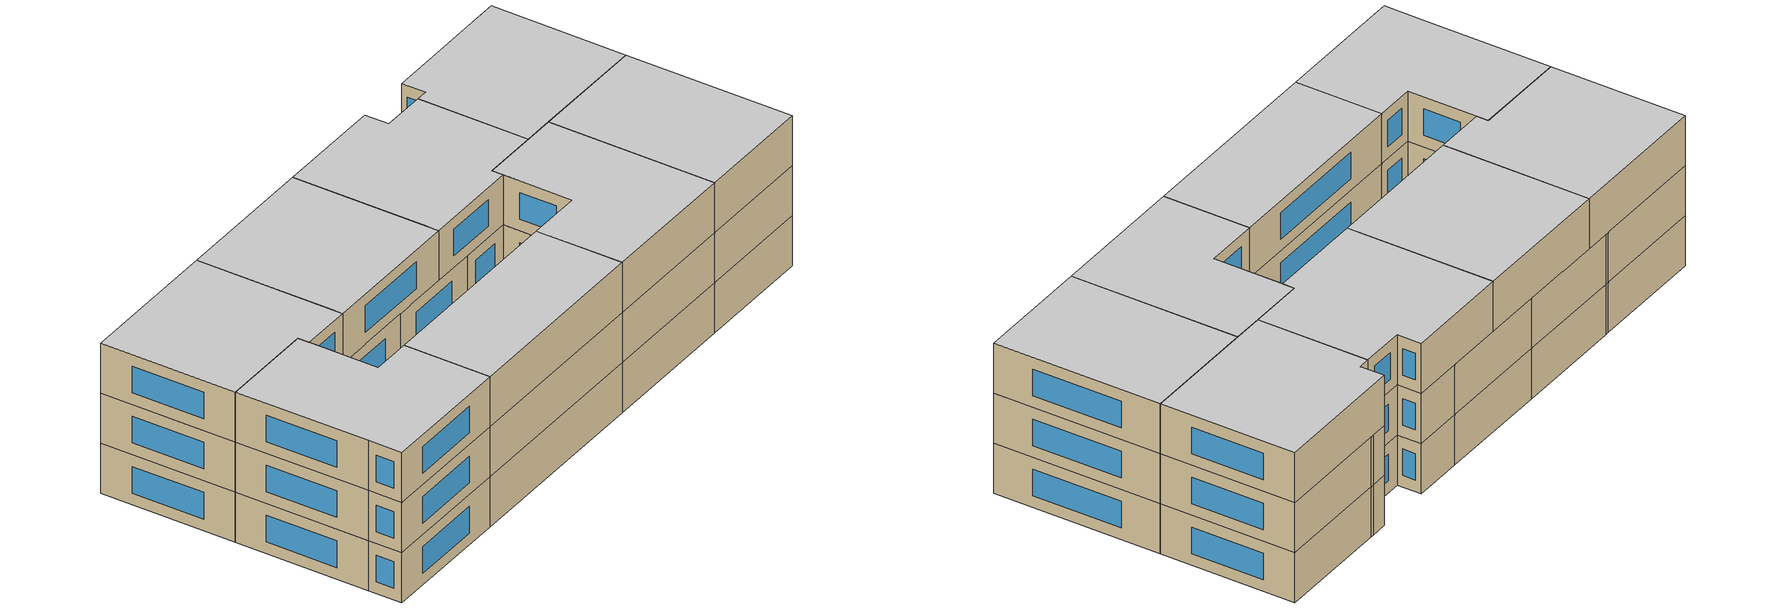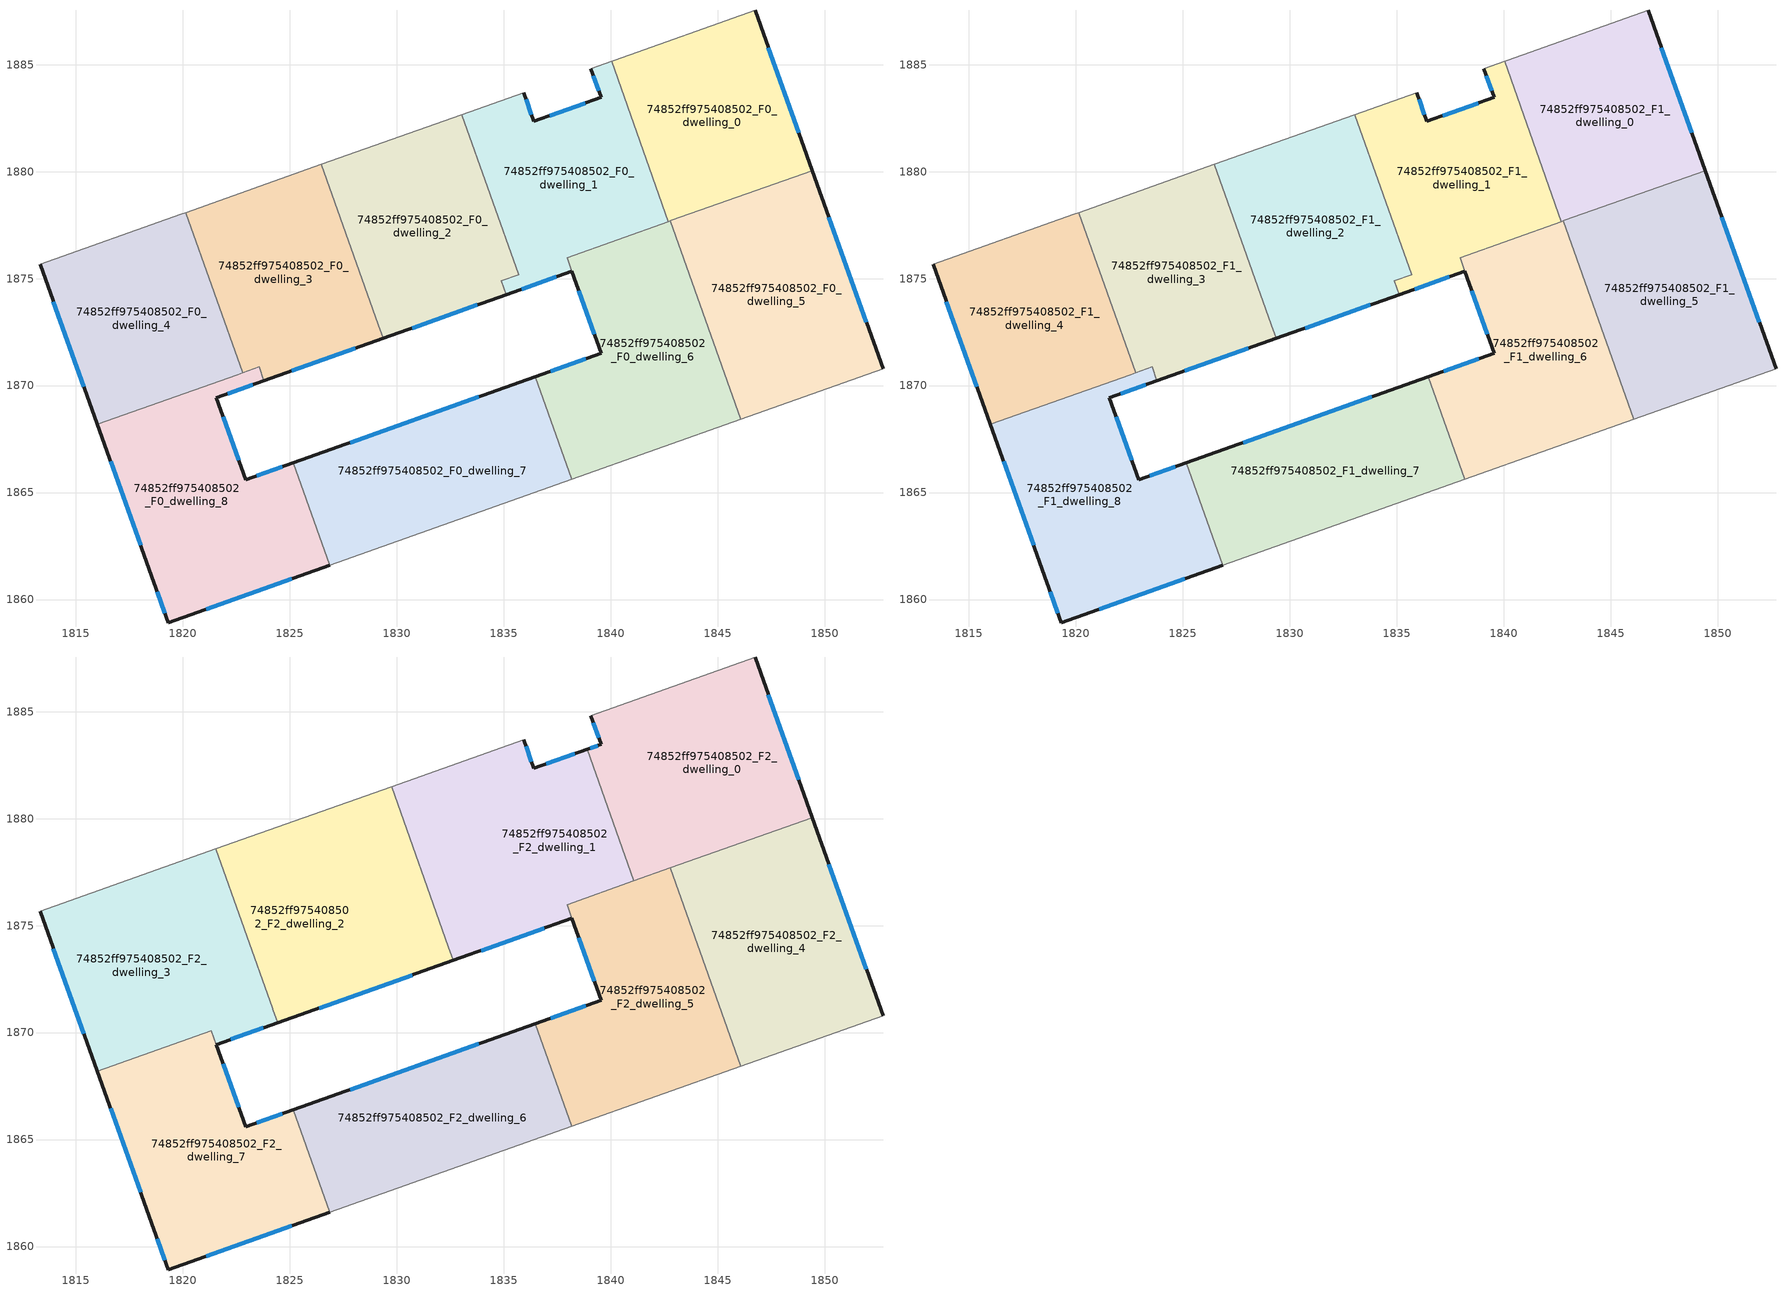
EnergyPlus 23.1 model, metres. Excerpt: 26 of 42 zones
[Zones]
74852ff975408502_F0_dwelling_0
 floor ground (EU_floor_Construction): 1846.75,1887.54 1849.42,1880.05 1842.84,1877.72 1842.7,1877.67 1840.04,1885.15 1840.19,1885.2 z0
 wall outside (EU_wall_Construction): 1849.42,1880.05 1846.75,1887.54 z0:3
 wall adiabatic (EU_wall_Construction): 1846.75,1887.54 1840.19,1885.2 1840.04,1885.15 z0:3
 wall to 74852ff975408502_F0_dwelling_1 (EU_wall_Construction): 1840.04,1885.15 1842.7,1877.67 z0:3
 wall to 74852ff975408502_F0_dwelling_5 (EU_wall_Construction): 1842.8,1877.7 1842.84,1877.72 1849.42,1880.05 z0:3
 wall to 74852ff975408502_F0_dwelling_6 (EU_wall_Construction): 1842.7,1877.67 1842.8,1877.7 z0:3
 window (EU_Window_Construction): 1848.8,1881.81 1847.38,1885.78 z0.7:2.3
74852ff975408502_F0_dwelling_1
 floor ground (EU_floor_Construction): 1840.04,1885.15 1842.7,1877.67 1837.96,1875.98 1838.19,1875.34 1835.12,1874.25 1834.89,1874.89 1835.71,1875.18 1833.05,1882.67 1835.93,1883.69 1836.41,1882.36 1839.55,1883.47 1839.07,1884.81 z0
 wall outside (EU_wall_Construction): 1839.07,1884.81 1839.55,1883.47 1836.41,1882.36 1835.93,1883.69 / 1835.12,1874.25 1838.19,1875.34 z0:3
 wall adiabatic (EU_wall_Construction): 1840.04,1885.15 1839.07,1884.81 / 1835.93,1883.69 1833.05,1882.67 z0:3
 wall to 74852ff975408502_F0_dwelling_6 (EU_wall_Construction): 1838.19,1875.34 1837.96,1875.98 / 1837.97,1875.99 1842.7,1877.67 z0:3
 wall to 74852ff975408502_F0_dwelling_2 (EU_wall_Construction): 1833.05,1882.67 1835.71,1875.18 1834.89,1874.89 1835.12,1874.25 z0:3
 window (EU_Window_Construction): 1836.3,1882.67 1836.05,1883.38 / 1838.81,1883.21 1837.15,1882.62 / 1839.18,1884.49 1839.44,1883.78 / 1835.84,1874.51 1837.47,1875.09 z0.7:2.3
74852ff975408502_F0_dwelling_2
 floor ground (EU_floor_Construction): 1833.05,1882.67 1835.71,1875.18 1834.89,1874.89 1835.12,1874.25 1829.37,1872.21 1826.48,1880.34 z0
 wall outside (EU_wall_Construction): 1829.37,1872.21 1835.12,1874.25 z0:3
 wall adiabatic (EU_wall_Construction): 1833.05,1882.67 1826.48,1880.34 z0:3
 wall to 74852ff975408502_F0_dwelling_3 (EU_wall_Construction): 1826.48,1880.34 1829.13,1872.86 / 1829.14,1872.85 1829.36,1872.21 z0:3
 window (EU_Window_Construction): 1830.72,1872.69 1833.77,1873.77 z0.7:2.3
74852ff975408502_F0_dwelling_3
 floor ground (EU_floor_Construction): 1826.48,1880.34 1829.36,1872.21 1823.79,1870.23 1823.57,1870.87 1822.8,1870.6 1820.14,1878.09 z0
 wall outside (EU_wall_Construction): 1823.79,1870.23 1829.36,1872.21 z0:3
 wall to 74852ff975408502_F0_dwelling_8 (EU_wall_Construction): 1822.8,1870.6 1823.57,1870.87 1823.79,1870.23 z0:3
 wall to 74852ff975408502_F0_dwelling_4 (EU_wall_Construction): 1820.14,1878.09 1822.8,1870.6 z0:3
 wall adiabatic (EU_wall_Construction): 1826.48,1880.34 1820.14,1878.09 z0:3
 window (EU_Window_Construction): 1825.1,1870.69 1828.06,1871.74 z0.7:2.3
74852ff975408502_F0_dwelling_4
 floor ground (EU_floor_Construction): 1820.14,1878.09 1822.8,1870.6 1822.56,1870.52 1816,1868.18 1813.32,1875.67 1819.9,1878 z0
 wall outside (EU_wall_Construction): 1813.32,1875.67 1816,1868.18 z0:3
 wall adiabatic (EU_wall_Construction): 1820.14,1878.09 1819.9,1878 1813.32,1875.67 z0:3
 wall to 74852ff975408502_F0_dwelling_8 (EU_wall_Construction): 1816,1868.18 1822.56,1870.52 1822.8,1870.6 z0:3
 window (EU_Window_Construction): 1813.95,1873.91 1815.37,1869.94 z0.7:2.3
74852ff975408502_F0_dwelling_5
 floor ground (EU_floor_Construction): 1849.42,1880.05 1852.73,1870.79 1846.09,1868.43 1842.8,1877.7 z0
 wall outside (EU_wall_Construction): 1852.73,1870.79 1849.42,1880.05 z0:3
 wall to 74852ff975408502_F0_dwelling_6 (EU_wall_Construction): 1842.8,1877.7 1846.09,1868.43 z0:3
 wall adiabatic (EU_wall_Construction): 1846.09,1868.43 1852.73,1870.79 z0:3
 window (EU_Window_Construction): 1851.95,1872.96 1850.2,1877.88 z0.7:2.3
74852ff975408502_F0_dwelling_6
 floor ground (EU_floor_Construction): 1842.8,1877.7 1846.09,1868.43 1838.18,1865.62 1836.48,1870.41 1839.56,1871.5 1837.96,1875.98 z0
 wall outside (EU_wall_Construction): 1838.19,1875.34 1839.56,1871.5 1836.48,1870.41 z0:3
 wall adiabatic (EU_wall_Construction): 1838.18,1865.62 1846.09,1868.43 z0:3
 wall to 74852ff975408502_F0_dwelling_7 (EU_wall_Construction): 1836.48,1870.41 1838.18,1865.62 z0:3
 window (EU_Window_Construction): 1838.51,1874.44 1839.24,1872.4 / 1838.83,1871.25 1837.2,1870.67 z0.7:2.3
74852ff975408502_F0_dwelling_7
 floor ground (EU_floor_Construction): 1836.48,1870.41 1838.18,1865.62 1826.86,1861.6 1825.16,1866.39 z0
 wall outside (EU_wall_Construction): 1836.48,1870.41 1825.16,1866.39 z0:3
 wall adiabatic (EU_wall_Construction): 1826.86,1861.6 1838.18,1865.62 z0:3
 wall to 74852ff975408502_F0_dwelling_8 (EU_wall_Construction): 1825.16,1866.39 1826.86,1861.6 z0:3
 window (EU_Window_Construction): 1833.82,1869.47 1827.82,1867.33 z0.7:2.3
74852ff975408502_F0_dwelling_8
 floor ground (EU_floor_Construction): 1823.79,1870.23 1821.57,1869.44 1822.95,1865.6 1825.16,1866.39 1826.86,1861.6 1819.31,1858.92 1818.64,1860.8 1816,1868.18 1823.57,1870.87 z0
 wall outside (EU_wall_Construction): 1825.16,1866.39 1822.95,1865.6 1821.57,1869.44 1823.79,1870.23 / 1816,1868.18 1818.64,1860.8 1819.31,1858.92 1826.86,1861.6 z0:3
 window (EU_Window_Construction): 1822.62,1866.5 1821.89,1868.54 / 1824.64,1866.2 1823.46,1865.79 / 1821.09,1859.55 1825.09,1860.97 / 1818.8,1860.36 1819.16,1859.36 / 1816.62,1866.45 1818.02,1862.54 / 1822.09,1869.62 1823.27,1870.04 z0.7:2.3
74852ff975408502_F1_dwelling_0
 floor to 74852ff975408502_F0_dwelling_0 (EU_floor_Construction): 1846.75,1887.54 1849.42,1880.05 1842.84,1877.72 1842.7,1877.67 1840.04,1885.15 1840.19,1885.2 z3
 wall outside (EU_wall_Construction): 1849.42,1880.05 1846.75,1887.54 z3:6
 wall adiabatic (EU_wall_Construction): 1846.75,1887.54 1840.19,1885.2 1840.04,1885.15 z3:6
 wall to 74852ff975408502_F1_dwelling_1 (EU_wall_Construction): 1840.04,1885.15 1842.7,1877.67 z3:6
 wall to 74852ff975408502_F1_dwelling_5 (EU_wall_Construction): 1842.8,1877.7 1842.84,1877.72 1849.42,1880.05 z3:6
 wall to 74852ff975408502_F1_dwelling_6 (EU_wall_Construction): 1842.7,1877.67 1842.8,1877.7 z3:6
 window (EU_Window_Construction): 1848.8,1881.81 1847.38,1885.78 z3.7:5.3
74852ff975408502_F1_dwelling_1
 floor to 74852ff975408502_F0_dwelling_1 (EU_floor_Construction): 1840.04,1885.15 1842.7,1877.67 1837.96,1875.98 1838.19,1875.34 1835.12,1874.25 1834.89,1874.89 1835.71,1875.18 1833.05,1882.67 1835.93,1883.69 1836.41,1882.36 1839.55,1883.47 1839.07,1884.81 z3
 wall outside (EU_wall_Construction): 1839.07,1884.81 1839.55,1883.47 1836.41,1882.36 1835.93,1883.69 / 1835.12,1874.25 1838.19,1875.34 z3:6
 wall adiabatic (EU_wall_Construction): 1840.04,1885.15 1839.07,1884.81 / 1835.93,1883.69 1833.05,1882.67 z3:6
 wall to 74852ff975408502_F1_dwelling_6 (EU_wall_Construction): 1838.19,1875.34 1837.96,1875.98 / 1837.97,1875.99 1842.7,1877.67 z3:6
 wall to 74852ff975408502_F1_dwelling_2 (EU_wall_Construction): 1833.05,1882.67 1835.71,1875.18 1834.89,1874.89 1835.12,1874.25 z3:6
 window (EU_Window_Construction): 1836.3,1882.67 1836.05,1883.38 / 1838.81,1883.21 1837.15,1882.62 / 1839.18,1884.49 1839.44,1883.78 / 1835.84,1874.51 1837.47,1875.09 z3.7:5.3
74852ff975408502_F1_dwelling_2
 floor to 74852ff975408502_F0_dwelling_2 (EU_floor_Construction): 1833.05,1882.67 1835.71,1875.18 1834.89,1874.89 1835.12,1874.25 1829.37,1872.21 1826.48,1880.34 z3
 wall outside (EU_wall_Construction): 1829.37,1872.21 1835.12,1874.25 z3:6
 wall adiabatic (EU_wall_Construction): 1833.05,1882.67 1826.48,1880.34 z3:6
 wall to 74852ff975408502_F1_dwelling_3 (EU_wall_Construction): 1826.48,1880.34 1829.13,1872.86 / 1829.14,1872.85 1829.36,1872.21 z3:6
 window (EU_Window_Construction): 1830.72,1872.69 1833.77,1873.77 z3.7:5.3
74852ff975408502_F1_dwelling_3
 floor to 74852ff975408502_F0_dwelling_3 (EU_floor_Construction): 1826.48,1880.34 1829.36,1872.21 1823.79,1870.23 1823.57,1870.87 1822.8,1870.6 1820.14,1878.09 z3
 wall outside (EU_wall_Construction): 1823.79,1870.23 1829.36,1872.21 z3:6
 wall to 74852ff975408502_F1_dwelling_8 (EU_wall_Construction): 1822.8,1870.6 1823.57,1870.87 1823.79,1870.23 z3:6
 wall to 74852ff975408502_F1_dwelling_4 (EU_wall_Construction): 1820.14,1878.09 1822.8,1870.6 z3:6
 wall adiabatic (EU_wall_Construction): 1826.48,1880.34 1820.14,1878.09 z3:6
 window (EU_Window_Construction): 1825.1,1870.69 1828.06,1871.74 z3.7:5.3
74852ff975408502_F1_dwelling_4
 floor to 74852ff975408502_F0_dwelling_4 (EU_floor_Construction): 1820.14,1878.09 1822.8,1870.6 1822.56,1870.52 1816,1868.18 1813.32,1875.67 1819.9,1878 z3
 wall outside (EU_wall_Construction): 1813.32,1875.67 1816,1868.18 z3:6
 wall adiabatic (EU_wall_Construction): 1820.14,1878.09 1819.9,1878 1813.32,1875.67 z3:6
 wall to 74852ff975408502_F1_dwelling_8 (EU_wall_Construction): 1816,1868.18 1822.56,1870.52 1822.8,1870.6 z3:6
 window (EU_Window_Construction): 1813.95,1873.91 1815.37,1869.94 z3.7:5.3
74852ff975408502_F1_dwelling_5
 floor to 74852ff975408502_F0_dwelling_5 (EU_floor_Construction): 1849.42,1880.05 1852.73,1870.79 1846.09,1868.43 1842.8,1877.7 z3
 wall outside (EU_wall_Construction): 1852.73,1870.79 1849.42,1880.05 z3:6
 wall to 74852ff975408502_F1_dwelling_6 (EU_wall_Construction): 1842.8,1877.7 1846.09,1868.43 z3:6
 wall adiabatic (EU_wall_Construction): 1846.09,1868.43 1852.73,1870.79 z3:6
 window (EU_Window_Construction): 1851.95,1872.96 1850.2,1877.88 z3.7:5.3
74852ff975408502_F1_dwelling_6
 floor to 74852ff975408502_F0_dwelling_6 (EU_floor_Construction): 1842.8,1877.7 1846.09,1868.43 1838.18,1865.62 1836.48,1870.41 1839.56,1871.5 1837.97,1875.99 z3
 wall outside (EU_wall_Construction): 1838.19,1875.34 1839.56,1871.5 1836.48,1870.41 z3:6
 wall adiabatic (EU_wall_Construction): 1838.18,1865.62 1846.09,1868.43 z3:6
 wall to 74852ff975408502_F1_dwelling_7 (EU_wall_Construction): 1836.48,1870.41 1838.18,1865.62 z3:6
 window (EU_Window_Construction): 1838.51,1874.44 1839.24,1872.4 / 1838.83,1871.25 1837.2,1870.67 z3.7:5.3
74852ff975408502_F1_dwelling_7
 floor to 74852ff975408502_F0_dwelling_7 (EU_floor_Construction): 1836.48,1870.41 1838.18,1865.62 1826.86,1861.6 1825.16,1866.39 z3
 wall outside (EU_wall_Construction): 1836.48,1870.41 1825.16,1866.39 z3:6
 wall adiabatic (EU_wall_Construction): 1826.86,1861.6 1838.18,1865.62 z3:6
 wall to 74852ff975408502_F1_dwelling_8 (EU_wall_Construction): 1825.16,1866.39 1826.86,1861.6 z3:6
 window (EU_Window_Construction): 1833.82,1869.47 1827.82,1867.33 z3.7:5.3
74852ff975408502_F1_dwelling_8
 floor to 74852ff975408502_F0_dwelling_8 (EU_floor_Construction): 1823.79,1870.23 1821.57,1869.44 1822.95,1865.6 1825.16,1866.39 1826.86,1861.6 1819.31,1858.92 1818.64,1860.8 1816,1868.18 1823.57,1870.87 z3
 wall outside (EU_wall_Construction): 1825.16,1866.39 1822.95,1865.6 1821.57,1869.44 1823.79,1870.23 / 1816,1868.18 1818.64,1860.8 1819.31,1858.92 1826.86,1861.6 z3:6
 window (EU_Window_Construction): 1822.62,1866.5 1821.89,1868.54 / 1824.64,1866.2 1823.46,1865.79 / 1821.09,1859.55 1825.09,1860.97 / 1818.8,1860.36 1819.16,1859.36 / 1816.62,1866.45 1818.02,1862.54 / 1822.09,1869.62 1823.27,1870.04 z3.7:5.3
 roof outside (EU_roof_Construction): 1822.95,1865.6 1821.57,1869.44 1821.34,1870.08 z6
74852ff975408502_F2_dwelling_0
 floor to 74852ff975408502_F1_dwelling_0 (EU_floor_Construction): 1846.75,1887.54 1849.42,1880.05 1842.7,1877.67 1840.04,1885.15 1840.19,1885.2 z6
 floor to 74852ff975408502_F1_dwelling_1 (EU_floor_Construction): 1840.04,1885.15 1842.7,1877.67 1841.08,1877.09 1838.9,1883.24 1839.55,1883.47 1839.07,1884.81 z6
 wall outside (EU_wall_Construction): 1849.42,1880.05 1846.75,1887.54 / 1839.07,1884.81 1839.55,1883.47 1838.9,1883.24 z6:9
 wall to 74852ff975408502_F2_dwelling_1 (EU_wall_Construction): 1838.9,1883.24 1841.08,1877.09 z6:9
 wall adiabatic (EU_wall_Construction): 1846.75,1887.54 1839.07,1884.81 z6:9
 wall to 74852ff975408502_F2_dwelling_4 (EU_wall_Construction): 1842.8,1877.7 1849.42,1880.05 z6:9
 wall to 74852ff975408502_F2_dwelling_5 (EU_wall_Construction): 1841.08,1877.09 1842.8,1877.7 z6:9
 window (EU_Window_Construction): 1848.8,1881.81 1847.38,1885.78 / 1839.4,1883.42 1839.05,1883.29 / 1839.18,1884.49 1839.44,1883.78 z6.7:8.3
 ceiling to 74852ff975408502_F3_dwelling_0 (EU_floor_Construction): 1849.42,1880.05 1846.75,1887.54 1839.07,1884.81 1839.55,1883.47 1838.9,1883.24 1841.08,1877.09 z9
74852ff975408502_F2_dwelling_1
 floor to 74852ff975408502_F1_dwelling_1 (EU_floor_Construction): 1838.9,1883.24 1841.08,1877.09 1837.96,1875.98 1838.19,1875.34 1835.12,1874.25 1834.89,1874.89 1835.71,1875.18 1833.05,1882.67 1835.93,1883.69 1836.41,1882.36 z6
 floor to 74852ff975408502_F1_dwelling_2 (EU_floor_Construction): 1833.05,1882.67 1835.71,1875.18 1834.89,1874.89 1835.12,1874.25 1832.65,1873.38 1829.76,1881.5 z6
 wall outside (EU_wall_Construction): 1838.9,1883.24 1836.41,1882.36 1835.93,1883.69 / 1832.65,1873.38 1838.19,1875.34 z6:9
 wall adiabatic (EU_wall_Construction): 1835.93,1883.69 1829.76,1881.5 z6:9
 wall to 74852ff975408502_F2_dwelling_5 (EU_wall_Construction): 1838.19,1875.34 1837.96,1875.98 / 1837.97,1875.99 1841.08,1877.09 z6:9
 wall to 74852ff975408502_F2_dwelling_2 (EU_wall_Construction): 1829.76,1881.5 1832.42,1874.02 / 1832.42,1874.01 1832.65,1873.37 z6:9
 window (EU_Window_Construction): 1836.3,1882.67 1836.05,1883.38 / 1838.32,1883.03 1837,1882.57 / 1833.95,1873.84 1836.89,1874.88 z6.7:8.3
 ceiling to 74852ff975408502_F3_dwelling_1 (EU_floor_Construction): 1838.19,1875.34 1837.96,1875.98 1841.08,1877.09 1838.9,1883.24 1836.41,1882.36 1835.93,1883.69 1829.76,1881.5 1832.42,1874.02 1832.65,1873.37 z9
74852ff975408502_F2_dwelling_2
 floor to 74852ff975408502_F1_dwelling_2 (EU_floor_Construction): 1829.76,1881.5 1832.65,1873.37 1829.36,1872.21 1826.48,1880.34 z6
 floor to 74852ff975408502_F1_dwelling_3 (EU_floor_Construction): 1826.48,1880.34 1829.36,1872.21 1824.44,1870.46 1821.55,1878.59 z6
 wall outside (EU_wall_Construction): 1824.44,1870.46 1832.65,1873.37 z6:9
 wall adiabatic (EU_wall_Construction): 1829.76,1881.5 1821.55,1878.59 z6:9
 wall to 74852ff975408502_F2_dwelling_3 (EU_wall_Construction): 1821.55,1878.59 1824.21,1871.1 1824.43,1870.46 z6:9
 window (EU_Window_Construction): 1826.37,1871.14 1830.72,1872.69 z6.7:8.3
 ceiling to 74852ff975408502_F3_dwelling_2 (EU_floor_Construction): 1832.65,1873.37 1829.76,1881.5 1821.55,1878.59 1824.44,1870.46 z9
74852ff975408502_F2_dwelling_3
 floor to 74852ff975408502_F1_dwelling_4 (EU_floor_Construction): 1820.14,1878.09 1822.8,1870.6 1822.56,1870.52 1816,1868.18 1813.32,1875.67 1819.91,1878.01 z6
 floor to 74852ff975408502_F1_dwelling_8 (EU_floor_Construction): 1823.57,1870.87 1823.79,1870.23 1821.57,1869.44 1821.34,1870.08 z6
 floor to 74852ff975408502_F1_dwelling_3 (EU_floor_Construction): 1821.55,1878.59 1824.43,1870.46 1823.79,1870.23 1823.57,1870.87 1822.8,1870.6 1820.14,1878.09 z6
 wall outside (EU_wall_Construction): 1813.32,1875.67 1816,1868.18 / 1821.57,1869.44 1824.43,1870.46 z6:9
 wall to 74852ff975408502_F2_dwelling_7 (EU_wall_Construction): 1816,1868.18 1821.34,1870.08 1821.57,1869.44 z6:9
 wall adiabatic (EU_wall_Construction): 1821.55,1878.59 1813.32,1875.67 z6:9
 window (EU_Window_Construction): 1813.95,1873.91 1815.37,1869.94 / 1822.24,1869.68 1823.76,1870.22 z6.7:8.3
 ceiling to 74852ff975408502_F3_dwelling_3 (EU_floor_Construction): 1824.43,1870.46 1821.55,1878.59 1813.32,1875.67 1816,1868.18 1821.34,1870.08 1821.57,1869.44 z9
74852ff975408502_F2_dwelling_4
 floor to 74852ff975408502_F1_dwelling_5 (EU_floor_Construction): 1849.42,1880.05 1852.73,1870.79 1846.09,1868.43 1842.8,1877.7 z6
 wall outside (EU_wall_Construction): 1852.73,1870.79 1849.42,1880.05 z6:9
 wall to 74852ff975408502_F2_dwelling_5 (EU_wall_Construction): 1842.8,1877.7 1846.09,1868.43 z6:9
 wall adiabatic (EU_wall_Construction): 1846.09,1868.43 1852.73,1870.79 z6:9
 window (EU_Window_Construction): 1851.95,1872.96 1850.2,1877.88 z6.7:8.3
 ceiling to 74852ff975408502_F3_dwelling_4 (EU_floor_Construction): 1852.73,1870.79 1849.42,1880.05 1842.8,1877.7 1846.09,1868.43 z9
74852ff975408502_F2_dwelling_5
 floor to 74852ff975408502_F1_dwelling_6 (EU_floor_Construction): 1842.8,1877.7 1846.09,1868.43 1838.18,1865.62 1836.48,1870.41 1839.56,1871.5 1837.97,1875.99 z6
 wall outside (EU_wall_Construction): 1838.19,1875.34 1839.56,1871.5 1836.48,1870.41 z6:9
 wall adiabatic (EU_wall_Construction): 1838.18,1865.62 1846.09,1868.43 z6:9
 wall to 74852ff975408502_F2_dwelling_6 (EU_wall_Construction): 1836.48,1870.41 1838.18,1865.62 z6:9
 window (EU_Window_Construction): 1838.51,1874.44 1839.24,1872.4 / 1838.83,1871.25 1837.2,1870.67 z6.7:8.3
 ceiling to 74852ff975408502_F3_dwelling_5 (EU_floor_Construction): 1846.09,1868.43 1842.8,1877.7 1837.97,1875.99 1839.56,1871.5 1836.48,1870.41 1838.18,1865.62 z9
74852ff975408502_F2_dwelling_6
 floor to 74852ff975408502_F1_dwelling_7 (EU_floor_Construction): 1836.48,1870.41 1838.18,1865.62 1826.86,1861.6 1825.16,1866.39 z6
 wall outside (EU_wall_Construction): 1836.48,1870.41 1825.16,1866.39 z6:9
 wall adiabatic (EU_wall_Construction): 1826.86,1861.6 1838.18,1865.62 z6:9
 wall to 74852ff975408502_F2_dwelling_7 (EU_wall_Construction): 1825.16,1866.39 1826.86,1861.6 z6:9
 window (EU_Window_Construction): 1833.82,1869.47 1827.82,1867.33 z6.7:8.3
 ceiling to 74852ff975408502_F3_dwelling_6 (EU_floor_Construction): 1838.18,1865.62 1836.48,1870.41 1825.16,1866.39 1826.86,1861.6 z9
74852ff975408502_F2_dwelling_7
 floor to 74852ff975408502_F1_dwelling_8 (EU_floor_Construction): 1825.16,1866.39 1826.86,1861.6 1819.31,1858.92 1818.64,1860.8 1816,1868.18 1821.34,1870.08 1822.95,1865.6 z6
 wall outside (EU_wall_Construction): 1816,1868.18 1818.64,1860.8 1819.31,1858.92 1826.86,1861.6 / 1825.16,1866.39 1822.95,1865.6 1821.57,1869.43 z6:9
 window (EU_Window_Construction): 1821.09,1859.55 1825.09,1860.97 / 1818.8,1860.36 1819.16,1859.36 / 1816.62,1866.45 1818.02,1862.54 / 1822.62,1866.5 1821.9,1868.53 / 1824.64,1866.2 1823.46,1865.79 z6.7:8.3
 ceiling to 74852ff975408502_F3_dwelling_7 (EU_floor_Construction): 1826.86,1861.6 1825.16,1866.39 1822.95,1865.6 1821.34,1870.08 1816,1868.18 1818.64,1860.8 1819.31,1858.92 z9
[Building]
EU S2 Campaign: North Axis=0; Terrain=City; Solar Distribution=FullExterior
[Site:Location]
Budapest.Ferenc.Liszt.Intl.AP: Latitude=47.437; Longitude=19.256; Time Zone=1; Elevation=185
[SizingPeriod:WeatherFileDays]
AnnualSizingPeriod: Begin Month=1; Begin Day of Month=1; End Month=12; End Day of Month=31; Day of Week for Start Day=Monday; Use Weather File Daylight Saving Period=No; Use Weather File Rain and Snow Indicators=No
[MATERIAL]
EU_InternalMass_Material: Roughness=MediumRough; Thickness=0.1; Conductivity=1; Density=1800; Specific Heat=900; Thermal Absorptance=0.9; Solar Absorptance=0.7; Visible Absorptance=0.7
[MATERIAL:NOMASS] Roughness=MediumRough; Thermal Absorptance=0.9; Solar Absorptance=0.7; Visible Absorptance=0.7
Name | Thermal Resistance
EU_wall_NoMass | 0.832559
EU_roof_NoMass | 1.39638
EU_floor_NoMass | 0.872794
[WINDOWMATERIAL:SIMPLEGLAZINGSYSTEM]
EU_Window_SimpleGlazing: UFactor=2.79869; Solar Heat Gain Coefficient=0.75; Visible Transmittance=0.75
[CONSTRUCTION]
EU_wall_Construction: EU_wall_NoMass
EU_roof_Construction: EU_roof_NoMass
EU_floor_Construction: EU_floor_NoMass
EU_Window_Construction: EU_Window_SimpleGlazing
EU_InternalMass_Construction: EU_InternalMass_Material
[ZONE] Type=1; Multiplier=1; Ceiling Height=autocalculate; Floor Area=autocalculate; Part of Total Floor Area=Yes
Name | Volume
74852ff975408502_F0_dwelling_0; 74852ff975408502_F1_dwelling_0 | 169.825
74852ff975408502_F2_dwelling_0; 74852ff975408502_F0_dwelling_8; 74852ff975408502_F1_dwelling_8 | 207.826
74852ff975408502_F0_dwelling_1; 74852ff975408502_F1_dwelling_1 | 169.355
74852ff975408502_F2_dwelling_1 | 219.847
74852ff975408502_F0_dwelling_2; 74852ff975408502_F1_dwelling_2 | 178.705
74852ff975408502_F2_dwelling_2 | 225.53
74852ff975408502_F0_dwelling_3; 74852ff975408502_F1_dwelling_3 | 172.387
74852ff975408502_F2_dwelling_3 | 214.062
74852ff975408502_F0_dwelling_4; 74852ff975408502_F1_dwelling_4 | 172.236
74852ff975408502_F2_dwelling_4; 74852ff975408502_F0_dwelling_5; 74852ff975408502_F1_dwelling_5 | 207.803
74852ff975408502_F2_dwelling_5; 74852ff975408502_F0_dwelling_6 | 201.158
74852ff975408502_F1_dwelling_6 | 201.12
74852ff975408502_F2_dwelling_6; 74852ff975408502_F0_dwelling_7; 74852ff975408502_F1_dwelling_7 | 183.241
74852ff975408502_F2_dwelling_7 | 202.949
[INTERNALMASS] Construction=EU_InternalMass_Construction
Name | Zone or ZoneList | Surface Area
74852ff975408502_F0_dwelling_0_EU_InternalMass | 74852ff975408502_F0_dwelling_0 | 56.6089
74852ff975408502_F0_dwelling_1_EU_InternalMass | 74852ff975408502_F0_dwelling_1 | 56.4493
74852ff975408502_F0_dwelling_2_EU_InternalMass | 74852ff975408502_F0_dwelling_2 | 59.5897
74852ff975408502_F0_dwelling_3_EU_InternalMass | 74852ff975408502_F0_dwelling_3 | 57.4672
74852ff975408502_F0_dwelling_4_EU_InternalMass | 74852ff975408502_F0_dwelling_4 | 57.4107
74852ff975408502_F0_dwelling_5_EU_InternalMass | 74852ff975408502_F0_dwelling_5 | 69.2677
74852ff975408502_F0_dwelling_6_EU_InternalMass | 74852ff975408502_F0_dwelling_6 | 67.0515
74852ff975408502_F0_dwelling_7_EU_InternalMass | 74852ff975408502_F0_dwelling_7 | 61.0803
74852ff975408502_F0_dwelling_8_EU_InternalMass | 74852ff975408502_F0_dwelling_8 | 69.2753
74852ff975408502_F1_dwelling_0_EU_InternalMass | 74852ff975408502_F1_dwelling_0 | 56.6089
74852ff975408502_F1_dwelling_1_EU_InternalMass | 74852ff975408502_F1_dwelling_1 | 56.4493
74852ff975408502_F1_dwelling_2_EU_InternalMass | 74852ff975408502_F1_dwelling_2 | 59.5897
74852ff975408502_F1_dwelling_3_EU_InternalMass | 74852ff975408502_F1_dwelling_3 | 57.4672
74852ff975408502_F1_dwelling_4_EU_InternalMass | 74852ff975408502_F1_dwelling_4 | 57.4107
74852ff975408502_F1_dwelling_5_EU_InternalMass | 74852ff975408502_F1_dwelling_5 | 69.2677
74852ff975408502_F1_dwelling_6_EU_InternalMass | 74852ff975408502_F1_dwelling_6 | 67.0515
74852ff975408502_F1_dwelling_7_EU_InternalMass | 74852ff975408502_F1_dwelling_7 | 61.0803
74852ff975408502_F1_dwelling_8_EU_InternalMass | 74852ff975408502_F1_dwelling_8 | 69.2753
74852ff975408502_F2_dwelling_0_EU_InternalMass | 74852ff975408502_F2_dwelling_0 | 69.2753
74852ff975408502_F2_dwelling_1_EU_InternalMass | 74852ff975408502_F2_dwelling_1 | 73.2923
74852ff975408502_F2_dwelling_2_EU_InternalMass | 74852ff975408502_F2_dwelling_2 | 75.2138
74852ff975408502_F2_dwelling_3_EU_InternalMass | 74852ff975408502_F2_dwelling_3 | 71.355
74852ff975408502_F2_dwelling_4_EU_InternalMass | 74852ff975408502_F2_dwelling_4 | 69.2677
74852ff975408502_F2_dwelling_5_EU_InternalMass | 74852ff975408502_F2_dwelling_5 | 67.0515
74852ff975408502_F2_dwelling_6_EU_InternalMass | 74852ff975408502_F2_dwelling_6 | 61.0803
74852ff975408502_F2_dwelling_7_EU_InternalMass | 74852ff975408502_F2_dwelling_7 | 67.6632
[OTHEREQUIPMENT] Fuel Type=Electricity; Design Level Calculation Method=Watts/Area; Power per Zone Floor Area=1; Fraction Latent=0; Fraction Radiant=0; Fraction Lost=0; Carbon Dioxide Generation Rate=0; EndUse Subcategory=EU_Step8_InternalGains
Name | Zone or ZoneList or Space or SpaceList | Schedule
EU_Step8_InternalGain_74852ff975408502_F0_dwelling_0_f000 | 74852ff975408502_F0_dwelling_0 | EU_Step8_GainSchedule_74852ff975408502_F0_dwelling_0_f000
EU_Step8_InternalGain_74852ff975408502_F0_dwelling_1_f000 | 74852ff975408502_F0_dwelling_1 | EU_Step8_GainSchedule_74852ff975408502_F0_dwelling_1_f000
EU_Step8_InternalGain_74852ff975408502_F0_dwelling_2_f000 | 74852ff975408502_F0_dwelling_2 | EU_Step8_GainSchedule_74852ff975408502_F0_dwelling_2_f000
EU_Step8_InternalGain_74852ff975408502_F0_dwelling_3_f000 | 74852ff975408502_F0_dwelling_3 | EU_Step8_GainSchedule_74852ff975408502_F0_dwelling_3_f000
EU_Step8_InternalGain_74852ff975408502_F0_dwelling_4_f000 | 74852ff975408502_F0_dwelling_4 | EU_Step8_GainSchedule_74852ff975408502_F0_dwelling_4_f000
EU_Step8_InternalGain_74852ff975408502_F0_dwelling_5_f000 | 74852ff975408502_F0_dwelling_5 | EU_Step8_GainSchedule_74852ff975408502_F0_dwelling_5_f000
EU_Step8_InternalGain_74852ff975408502_F0_dwelling_6_f000 | 74852ff975408502_F0_dwelling_6 | EU_Step8_GainSchedule_74852ff975408502_F0_dwelling_6_f000
EU_Step8_InternalGain_74852ff975408502_F0_dwelling_7_f000 | 74852ff975408502_F0_dwelling_7 | EU_Step8_GainSchedule_74852ff975408502_F0_dwelling_7_f000
EU_Step8_InternalGain_74852ff975408502_F0_dwelling_8_f000 | 74852ff975408502_F0_dwelling_8 | EU_Step8_GainSchedule_74852ff975408502_F0_dwelling_8_f000
EU_Step8_InternalGain_74852ff975408502_F1_dwelling_0_f000 | 74852ff975408502_F1_dwelling_0 | EU_Step8_GainSchedule_74852ff975408502_F1_dwelling_0_f000
EU_Step8_InternalGain_74852ff975408502_F1_dwelling_1_f000 | 74852ff975408502_F1_dwelling_1 | EU_Step8_GainSchedule_74852ff975408502_F1_dwelling_1_f000
EU_Step8_InternalGain_74852ff975408502_F1_dwelling_2_f000 | 74852ff975408502_F1_dwelling_2 | EU_Step8_GainSchedule_74852ff975408502_F1_dwelling_2_f000
EU_Step8_InternalGain_74852ff975408502_F1_dwelling_3_f000 | 74852ff975408502_F1_dwelling_3 | EU_Step8_GainSchedule_74852ff975408502_F1_dwelling_3_f000
EU_Step8_InternalGain_74852ff975408502_F1_dwelling_4_f000 | 74852ff975408502_F1_dwelling_4 | EU_Step8_GainSchedule_74852ff975408502_F1_dwelling_4_f000
EU_Step8_InternalGain_74852ff975408502_F1_dwelling_5_f000 | 74852ff975408502_F1_dwelling_5 | EU_Step8_GainSchedule_74852ff975408502_F1_dwelling_5_f000
EU_Step8_InternalGain_74852ff975408502_F1_dwelling_6_f000 | 74852ff975408502_F1_dwelling_6 | EU_Step8_GainSchedule_74852ff975408502_F1_dwelling_6_f000
EU_Step8_InternalGain_74852ff975408502_F1_dwelling_7_f000 | 74852ff975408502_F1_dwelling_7 | EU_Step8_GainSchedule_74852ff975408502_F1_dwelling_7_f000
EU_Step8_InternalGain_74852ff975408502_F1_dwelling_8_f000 | 74852ff975408502_F1_dwelling_8 | EU_Step8_GainSchedule_74852ff975408502_F1_dwelling_8_f000
EU_Step8_InternalGain_74852ff975408502_F2_dwelling_0_f000 | 74852ff975408502_F2_dwelling_0 | EU_Step8_GainSchedule_74852ff975408502_F2_dwelling_0_f000
EU_Step8_InternalGain_74852ff975408502_F2_dwelling_1_f000 | 74852ff975408502_F2_dwelling_1 | EU_Step8_GainSchedule_74852ff975408502_F2_dwelling_1_f000
EU_Step8_InternalGain_74852ff975408502_F2_dwelling_2_f000 | 74852ff975408502_F2_dwelling_2 | EU_Step8_GainSchedule_74852ff975408502_F2_dwelling_2_f000
EU_Step8_InternalGain_74852ff975408502_F2_dwelling_3_f000 | 74852ff975408502_F2_dwelling_3 | EU_Step8_GainSchedule_74852ff975408502_F2_dwelling_3_f000
EU_Step8_InternalGain_74852ff975408502_F2_dwelling_4_f000 | 74852ff975408502_F2_dwelling_4 | EU_Step8_GainSchedule_74852ff975408502_F2_dwelling_4_f000
EU_Step8_InternalGain_74852ff975408502_F2_dwelling_5_f000 | 74852ff975408502_F2_dwelling_5 | EU_Step8_GainSchedule_74852ff975408502_F2_dwelling_5_f000
EU_Step8_InternalGain_74852ff975408502_F2_dwelling_6_f000 | 74852ff975408502_F2_dwelling_6 | EU_Step8_GainSchedule_74852ff975408502_F2_dwelling_6_f000
EU_Step8_InternalGain_74852ff975408502_F2_dwelling_7_f000 | 74852ff975408502_F2_dwelling_7 | EU_Step8_GainSchedule_74852ff975408502_F2_dwelling_7_f000
[ZONEVENTILATION:DESIGNFLOWRATE] Schedule=EU_AlwaysOn; Design Flow Rate Calculation Method=AirChanges/Hour; Air Changes per Hour=0.475469; Ventilation Type=Natural; Fan Pressure Rise=0; Fan Total Efficiency=1; Constant Term Coefficient=1; Temperature Term Coefficient=0; Velocity Term Coefficient=0; Velocity Squared Term Coefficient=0; Minimum Indoor Temperature=-100; Maximum Indoor Temperature=100; Delta Temperature=-100; Minimum Outdoor Temperature=-100; Maximum Outdoor Temperature=100; Maximum Wind Speed=40
Name | Zone or ZoneList or Space or SpaceList
EU_ConstantAir_74852ff975408502_F0_dwelling_0 | 74852ff975408502_F0_dwelling_0
EU_ConstantAir_74852ff975408502_F0_dwelling_1 | 74852ff975408502_F0_dwelling_1
EU_ConstantAir_74852ff975408502_F0_dwelling_2 | 74852ff975408502_F0_dwelling_2
EU_ConstantAir_74852ff975408502_F0_dwelling_3 | 74852ff975408502_F0_dwelling_3
EU_ConstantAir_74852ff975408502_F0_dwelling_4 | 74852ff975408502_F0_dwelling_4
EU_ConstantAir_74852ff975408502_F0_dwelling_5 | 74852ff975408502_F0_dwelling_5
EU_ConstantAir_74852ff975408502_F0_dwelling_6 | 74852ff975408502_F0_dwelling_6
EU_ConstantAir_74852ff975408502_F0_dwelling_7 | 74852ff975408502_F0_dwelling_7
EU_ConstantAir_74852ff975408502_F0_dwelling_8 | 74852ff975408502_F0_dwelling_8
EU_ConstantAir_74852ff975408502_F1_dwelling_0 | 74852ff975408502_F1_dwelling_0
EU_ConstantAir_74852ff975408502_F1_dwelling_1 | 74852ff975408502_F1_dwelling_1
EU_ConstantAir_74852ff975408502_F1_dwelling_2 | 74852ff975408502_F1_dwelling_2
EU_ConstantAir_74852ff975408502_F1_dwelling_3 | 74852ff975408502_F1_dwelling_3
EU_ConstantAir_74852ff975408502_F1_dwelling_4 | 74852ff975408502_F1_dwelling_4
EU_ConstantAir_74852ff975408502_F1_dwelling_5 | 74852ff975408502_F1_dwelling_5
EU_ConstantAir_74852ff975408502_F1_dwelling_6 | 74852ff975408502_F1_dwelling_6
EU_ConstantAir_74852ff975408502_F1_dwelling_7 | 74852ff975408502_F1_dwelling_7
EU_ConstantAir_74852ff975408502_F1_dwelling_8 | 74852ff975408502_F1_dwelling_8
EU_ConstantAir_74852ff975408502_F2_dwelling_0 | 74852ff975408502_F2_dwelling_0
EU_ConstantAir_74852ff975408502_F2_dwelling_1 | 74852ff975408502_F2_dwelling_1
EU_ConstantAir_74852ff975408502_F2_dwelling_2 | 74852ff975408502_F2_dwelling_2
EU_ConstantAir_74852ff975408502_F2_dwelling_3 | 74852ff975408502_F2_dwelling_3
EU_ConstantAir_74852ff975408502_F2_dwelling_4 | 74852ff975408502_F2_dwelling_4
EU_ConstantAir_74852ff975408502_F2_dwelling_5 | 74852ff975408502_F2_dwelling_5
EU_ConstantAir_74852ff975408502_F2_dwelling_6 | 74852ff975408502_F2_dwelling_6
EU_ConstantAir_74852ff975408502_F2_dwelling_7 | 74852ff975408502_F2_dwelling_7
[HVACTEMPLATE:THERMOSTAT] Constant Heating Setpoint=20; Constant Cooling Setpoint=50
EU_HeatOnly_74852ff975408502_F0_dwelling_0; EU_HeatOnly_74852ff975408502_F0_dwelling_1; EU_HeatOnly_74852ff975408502_F0_dwelling_2; EU_HeatOnly_74852ff975408502_F0_dwelling_3; EU_HeatOnly_74852ff975408502_F0_dwelling_4; EU_HeatOnly_74852ff975408502_F0_dwelling_5; EU_HeatOnly_74852ff975408502_F0_dwelling_6; EU_HeatOnly_74852ff975408502_F0_dwelling_7; EU_HeatOnly_74852ff975408502_F0_dwelling_8; EU_HeatOnly_74852ff975408502_F1_dwelling_0; EU_HeatOnly_74852ff975408502_F1_dwelling_1; EU_HeatOnly_74852ff975408502_F1_dwelling_2; EU_HeatOnly_74852ff975408502_F1_dwelling_3; EU_HeatOnly_74852ff975408502_F1_dwelling_4; EU_HeatOnly_74852ff975408502_F1_dwelling_5; EU_HeatOnly_74852ff975408502_F1_dwelling_6; EU_HeatOnly_74852ff975408502_F1_dwelling_7; EU_HeatOnly_74852ff975408502_F1_dwelling_8; EU_HeatOnly_74852ff975408502_F2_dwelling_0; EU_HeatOnly_74852ff975408502_F2_dwelling_1; EU_HeatOnly_74852ff975408502_F2_dwelling_2; EU_HeatOnly_74852ff975408502_F2_dwelling_3; EU_HeatOnly_74852ff975408502_F2_dwelling_4; EU_HeatOnly_74852ff975408502_F2_dwelling_5; EU_HeatOnly_74852ff975408502_F2_dwelling_6; EU_HeatOnly_74852ff975408502_F2_dwelling_7; EU_HeatOnly_74852ff975408502_F3_dwelling_0; EU_HeatOnly_74852ff975408502_F3_dwelling_1; EU_HeatOnly_74852ff975408502_F3_dwelling_2; EU_HeatOnly_74852ff975408502_F3_dwelling_3; EU_HeatOnly_74852ff975408502_F3_dwelling_4; EU_HeatOnly_74852ff975408502_F3_dwelling_5; EU_HeatOnly_74852ff975408502_F3_dwelling_6; EU_HeatOnly_74852ff975408502_F3_dwelling_7; EU_HeatOnly_74852ff975408502_F4_dwelling_0; EU_HeatOnly_74852ff975408502_F4_dwelling_1; EU_HeatOnly_74852ff975408502_F4_dwelling_2; EU_HeatOnly_74852ff975408502_F4_dwelling_3; EU_HeatOnly_74852ff975408502_F4_dwelling_4; EU_HeatOnly_74852ff975408502_F4_dwelling_5; EU_HeatOnly_74852ff975408502_F4_dwelling_6; EU_HeatOnly_74852ff975408502_F4_dwelling_7
[HVACTEMPLATE:ZONE:IDEALLOADSAIRSYSTEM] System Availability Schedule=EU_AlwaysOn; Maximum Heating Supply Air Temperature=50; Minimum Cooling Supply Air Temperature=13; Maximum Heating Supply Air Humidity Ratio=0.0156; Minimum Cooling Supply Air Humidity Ratio=0.0077; Heating Limit=NoLimit; Cooling Limit=NoLimit; Heating Availability Schedule=EU_AlwaysOn; Cooling Availability Schedule=EU_CoolingOff; Dehumidification Control Type=ConstantSensibleHeatRatio; Cooling Sensible Heat Ratio=0.7; Dehumidification Setpoint=60; Humidification Control Type=None; Humidification Setpoint=30; Outdoor Air Method=None; Outdoor Air Flow Rate per Person=0.00944; Outdoor Air Flow Rate per Zone Floor Area=0; Outdoor Air Flow Rate per Zone=0; Demand Controlled Ventilation Type=None; Outdoor Air Economizer Type=NoEconomizer; Heat Recovery Type=None; Sensible Heat Recovery Effectiveness=0.7; Latent Heat Recovery Effectiveness=0.65
Name | Template Thermostat
74852ff975408502_F0_dwelling_0 | EU_HeatOnly_74852ff975408502_F0_dwelling_0
74852ff975408502_F0_dwelling_1 | EU_HeatOnly_74852ff975408502_F0_dwelling_1
74852ff975408502_F0_dwelling_2 | EU_HeatOnly_74852ff975408502_F0_dwelling_2
74852ff975408502_F0_dwelling_3 | EU_HeatOnly_74852ff975408502_F0_dwelling_3
74852ff975408502_F0_dwelling_4 | EU_HeatOnly_74852ff975408502_F0_dwelling_4
74852ff975408502_F0_dwelling_5 | EU_HeatOnly_74852ff975408502_F0_dwelling_5
74852ff975408502_F0_dwelling_6 | EU_HeatOnly_74852ff975408502_F0_dwelling_6
74852ff975408502_F0_dwelling_7 | EU_HeatOnly_74852ff975408502_F0_dwelling_7
74852ff975408502_F0_dwelling_8 | EU_HeatOnly_74852ff975408502_F0_dwelling_8
74852ff975408502_F1_dwelling_0 | EU_HeatOnly_74852ff975408502_F1_dwelling_0
74852ff975408502_F1_dwelling_1 | EU_HeatOnly_74852ff975408502_F1_dwelling_1
74852ff975408502_F1_dwelling_2 | EU_HeatOnly_74852ff975408502_F1_dwelling_2
74852ff975408502_F1_dwelling_3 | EU_HeatOnly_74852ff975408502_F1_dwelling_3
74852ff975408502_F1_dwelling_4 | EU_HeatOnly_74852ff975408502_F1_dwelling_4
74852ff975408502_F1_dwelling_5 | EU_HeatOnly_74852ff975408502_F1_dwelling_5
74852ff975408502_F1_dwelling_6 | EU_HeatOnly_74852ff975408502_F1_dwelling_6
74852ff975408502_F1_dwelling_7 | EU_HeatOnly_74852ff975408502_F1_dwelling_7
74852ff975408502_F1_dwelling_8 | EU_HeatOnly_74852ff975408502_F1_dwelling_8
74852ff975408502_F2_dwelling_0 | EU_HeatOnly_74852ff975408502_F2_dwelling_0
74852ff975408502_F2_dwelling_1 | EU_HeatOnly_74852ff975408502_F2_dwelling_1
74852ff975408502_F2_dwelling_2 | EU_HeatOnly_74852ff975408502_F2_dwelling_2
74852ff975408502_F2_dwelling_3 | EU_HeatOnly_74852ff975408502_F2_dwelling_3
74852ff975408502_F2_dwelling_4 | EU_HeatOnly_74852ff975408502_F2_dwelling_4
74852ff975408502_F2_dwelling_5 | EU_HeatOnly_74852ff975408502_F2_dwelling_5
74852ff975408502_F2_dwelling_6 | EU_HeatOnly_74852ff975408502_F2_dwelling_6
74852ff975408502_F2_dwelling_7 | EU_HeatOnly_74852ff975408502_F2_dwelling_7
[SIZING:ZONE] Zone Cooling Design Supply Air Temperature Input Method=SupplyAirTemperature; Zone Cooling Design Supply Air Temperature=13; Zone Heating Design Supply Air Temperature Input Method=SupplyAirTemperature; Zone Heating Design Supply Air Temperature=50; Zone Cooling Design Supply Air Humidity Ratio=0.008; Zone Heating Design Supply Air Humidity Ratio=0.008; Cooling Design Air Flow Method=DesignDay; Cooling Design Air Flow Rate=0; Cooling Minimum Air Flow per Zone Floor Area=0.000762; Cooling Minimum Air Flow=0; Cooling Minimum Air Flow Fraction=0.2; Heating Design Air Flow Method=DesignDay; Heating Design Air Flow Rate=0; Heating Maximum Air Flow per Zone Floor Area=0.002032; Heating Maximum Air Flow=0.141576; Heating Maximum Air Flow Fraction=0.3; Account for Dedicated Outdoor Air System=No; Dedicated Outdoor Air System Control Strategy=NeutralSupplyAir; Dedicated Outdoor Air Low Setpoint Temperature for Design=autosize; Dedicated Outdoor Air High Setpoint Temperature for Design=autosize; Zone Load Sizing Method=Sensible Load Only No Latent Load; Zone Latent Cooling Design Supply Air Humidity Ratio Input Method=HumidityRatioDifference; Zone Cooling Design Supply Air Humidity Ratio Difference=0.005; Zone Latent Heating Design Supply Air Humidity Ratio Input Method=HumidityRatioDifference; Zone Humidification Design Supply Air Humidity Ratio Difference=0.005
74852ff975408502_F0_dwelling_0; 74852ff975408502_F0_dwelling_1; 74852ff975408502_F0_dwelling_2; 74852ff975408502_F0_dwelling_3; 74852ff975408502_F0_dwelling_4; 74852ff975408502_F0_dwelling_5; 74852ff975408502_F0_dwelling_6; 74852ff975408502_F0_dwelling_7; 74852ff975408502_F0_dwelling_8; 74852ff975408502_F1_dwelling_0; 74852ff975408502_F1_dwelling_1; 74852ff975408502_F1_dwelling_2; 74852ff975408502_F1_dwelling_3; 74852ff975408502_F1_dwelling_4; 74852ff975408502_F1_dwelling_5; 74852ff975408502_F1_dwelling_6; 74852ff975408502_F1_dwelling_7; 74852ff975408502_F1_dwelling_8; 74852ff975408502_F2_dwelling_0; 74852ff975408502_F2_dwelling_1; 74852ff975408502_F2_dwelling_2; 74852ff975408502_F2_dwelling_3; 74852ff975408502_F2_dwelling_4; 74852ff975408502_F2_dwelling_5; 74852ff975408502_F2_dwelling_6; 74852ff975408502_F2_dwelling_7
[SCHEDULE:CONSTANT]
Name | Hourly Value
EU_AlwaysOn | 1
EU_CoolingOff | 0
[SCHEDULE:FILE] Column Number=1; Rows to Skip at Top=0; Number of Hours of Data=8760; Column Separator=Comma; Interpolate to Timestep=No; Minutes per Item=60; Adjust Schedule for Daylight Savings=Yes
Name | File
EU_Step8_GainSchedule_74852ff975408502_F0_dwelling_0_f000 | ../../schedules/74852ff975408502/74852ff975408502_F0_dwelling_0_f000_gain.csv
EU_Step8_GainSchedule_74852ff975408502_F0_dwelling_1_f000 | ../../schedules/74852ff975408502/74852ff975408502_F0_dwelling_1_f000_gain.csv
EU_Step8_GainSchedule_74852ff975408502_F0_dwelling_2_f000 | ../../schedules/74852ff975408502/74852ff975408502_F0_dwelling_2_f000_gain.csv
EU_Step8_GainSchedule_74852ff975408502_F0_dwelling_3_f000 | ../../schedules/74852ff975408502/74852ff975408502_F0_dwelling_3_f000_gain.csv
EU_Step8_GainSchedule_74852ff975408502_F0_dwelling_4_f000 | ../../schedules/74852ff975408502/74852ff975408502_F0_dwelling_4_f000_gain.csv
EU_Step8_GainSchedule_74852ff975408502_F0_dwelling_5_f000 | ../../schedules/74852ff975408502/74852ff975408502_F0_dwelling_5_f000_gain.csv
EU_Step8_GainSchedule_74852ff975408502_F0_dwelling_6_f000 | ../../schedules/74852ff975408502/74852ff975408502_F0_dwelling_6_f000_gain.csv
EU_Step8_GainSchedule_74852ff975408502_F0_dwelling_7_f000 | ../../schedules/74852ff975408502/74852ff975408502_F0_dwelling_7_f000_gain.csv
EU_Step8_GainSchedule_74852ff975408502_F0_dwelling_8_f000 | ../../schedules/74852ff975408502/74852ff975408502_F0_dwelling_8_f000_gain.csv
EU_Step8_GainSchedule_74852ff975408502_F1_dwelling_0_f000 | ../../schedules/74852ff975408502/74852ff975408502_F1_dwelling_0_f000_gain.csv
EU_Step8_GainSchedule_74852ff975408502_F1_dwelling_1_f000 | ../../schedules/74852ff975408502/74852ff975408502_F1_dwelling_1_f000_gain.csv
EU_Step8_GainSchedule_74852ff975408502_F1_dwelling_2_f000 | ../../schedules/74852ff975408502/74852ff975408502_F1_dwelling_2_f000_gain.csv
EU_Step8_GainSchedule_74852ff975408502_F1_dwelling_3_f000 | ../../schedules/74852ff975408502/74852ff975408502_F1_dwelling_3_f000_gain.csv
EU_Step8_GainSchedule_74852ff975408502_F1_dwelling_4_f000 | ../../schedules/74852ff975408502/74852ff975408502_F1_dwelling_4_f000_gain.csv
EU_Step8_GainSchedule_74852ff975408502_F1_dwelling_5_f000 | ../../schedules/74852ff975408502/74852ff975408502_F1_dwelling_5_f000_gain.csv
EU_Step8_GainSchedule_74852ff975408502_F1_dwelling_6_f000 | ../../schedules/74852ff975408502/74852ff975408502_F1_dwelling_6_f000_gain.csv
EU_Step8_GainSchedule_74852ff975408502_F1_dwelling_7_f000 | ../../schedules/74852ff975408502/74852ff975408502_F1_dwelling_7_f000_gain.csv
EU_Step8_GainSchedule_74852ff975408502_F1_dwelling_8_f000 | ../../schedules/74852ff975408502/74852ff975408502_F1_dwelling_8_f000_gain.csv
EU_Step8_GainSchedule_74852ff975408502_F2_dwelling_0_f000 | ../../schedules/74852ff975408502/74852ff975408502_F2_dwelling_0_f000_gain.csv
EU_Step8_GainSchedule_74852ff975408502_F2_dwelling_1_f000 | ../../schedules/74852ff975408502/74852ff975408502_F2_dwelling_1_f000_gain.csv
EU_Step8_GainSchedule_74852ff975408502_F2_dwelling_2_f000 | ../../schedules/74852ff975408502/74852ff975408502_F2_dwelling_2_f000_gain.csv
EU_Step8_GainSchedule_74852ff975408502_F2_dwelling_3_f000 | ../../schedules/74852ff975408502/74852ff975408502_F2_dwelling_3_f000_gain.csv
EU_Step8_GainSchedule_74852ff975408502_F2_dwelling_4_f000 | ../../schedules/74852ff975408502/74852ff975408502_F2_dwelling_4_f000_gain.csv
EU_Step8_GainSchedule_74852ff975408502_F2_dwelling_5_f000 | ../../schedules/74852ff975408502/74852ff975408502_F2_dwelling_5_f000_gain.csv
EU_Step8_GainSchedule_74852ff975408502_F2_dwelling_6_f000 | ../../schedules/74852ff975408502/74852ff975408502_F2_dwelling_6_f000_gain.csv
EU_Step8_GainSchedule_74852ff975408502_F2_dwelling_7_f000 | ../../schedules/74852ff975408502/74852ff975408502_F2_dwelling_7_f000_gain.csv
